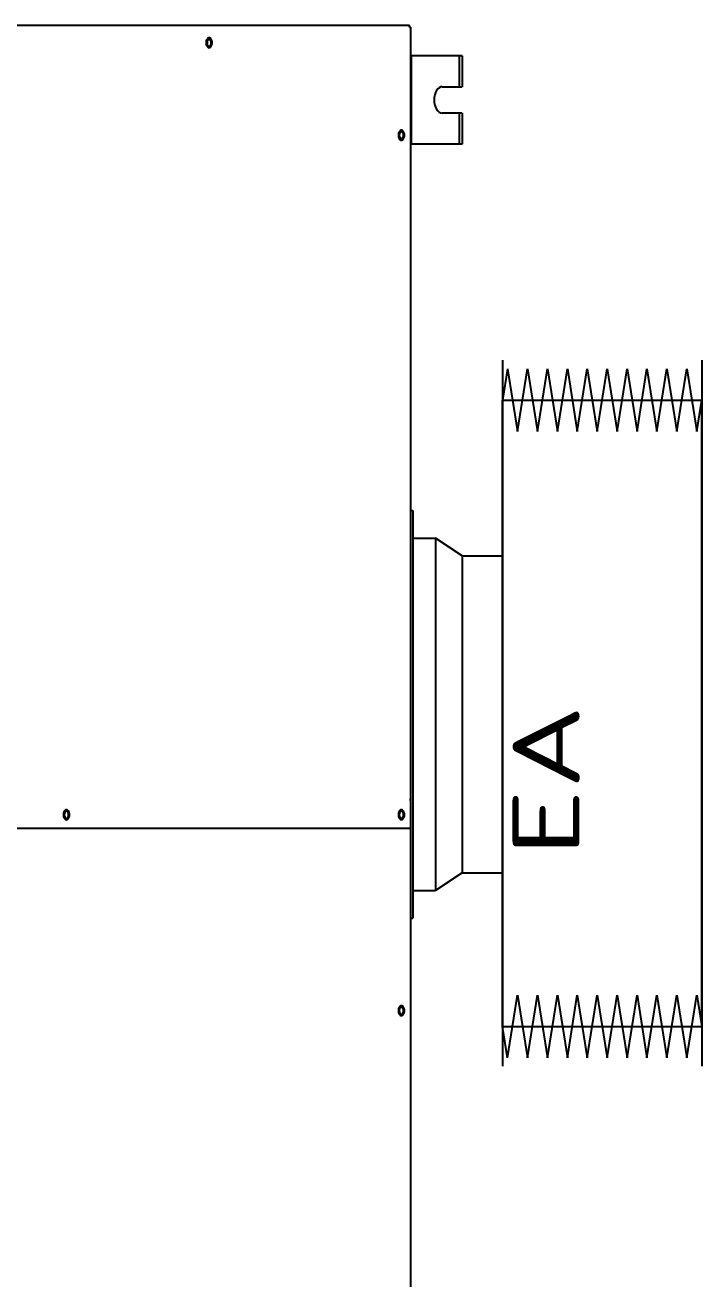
# Model space of a CAD drawing. Extents: x 815029915 to 815825525, y 579155098 to 579748855.
# Drawn here: x 815188780 to 815189460, y 579477911 to 579479172 of the extents above; entities that cross this region are included whole.
import ezdxf

# ---------------------------------------------------------------- set-up
doc = ezdxf.new("R2010")
doc.units = 0
doc.header["$LTSCALE"] = 100
doc.header["$MEASUREMENT"] = 0
for name, color, linetype in [('H-全热回收除霾新风机-设备', 7, 'Continuous'), ('H-通风-送风-法兰', 2, 'Continuous'), ('H-通风-送风-端线', 2, 'Continuous'), ('H-通风-送风-阀门', 7, 'Continuous')]:
    doc.layers.add(name, color=color, linetype=linetype)
doc.styles.get("Standard").update_dxf_attribs({"font": 'gbenor.shx', "bigfont": 'gbcbig.shx'})

# ---------------------------------------------------------------- blocks, each defined once
blk = doc.blocks.new('00000031Body')
for p, q in [((-237.5, 550), (-250, 500)), ((-237.5, 550), (-212.5, 450)), ((-212.5, 450), (-187.5, 550)), ((-187.5, 550), (-162.5, 450)), ((-162.5, 450), (-137.5, 550)), ((-137.5, 550), (-112.5, 450)), ((-112.5, 450), (-87.5, 550)), ((-87.5, 550), (-62.5, 450)), ((-62.5, 450), (-37.5, 550)), ((-37.5, 550), (-12.5, 450)), ((-12.5, 450), (12.5, 550)), ((12.5, 550), (37.5, 450)), ((37.5, 450), (62.5, 550)), ((62.5, 550), (87.5, 450)), ((87.5, 450), (112.5, 550)), ((112.5, 550), (137.5, 450)), ((137.5, 450), (162.5, 550)), ((162.5, 550), (187.5, 450)), ((187.5, 450), (212.5, 550)), ((212.5, 550), (237.5, 450)), ((-250, 500), (250, 500)), ((237.5, 450), (250, 500)), ((250, -500), (250, 500)), ((-237.5, -550), (-212.5, -450)), ((-212.5, -450), (-187.5, -550)), ((-187.5, -550), (-162.5, -450)), ((-162.5, -450), (-137.5, -550)), ((-137.5, -550), (-112.5, -450)), ((-112.5, -450), (-87.5, -550)), ((-87.5, -550), (-62.5, -450)), ((-62.5, -450), (-37.5, -550)), ((-37.5, -550), (-12.5, -450)), ((-12.5, -450), (12.5, -550)), ((12.5, -550), (37.5, -450)), ((37.5, -450), (62.5, -550)), ((62.5, -550), (87.5, -450)), ((87.5, -450), (112.5, -550)), ((112.5, -550), (137.5, -450)), ((137.5, -450), (162.5, -550)), ((162.5, -550), (187.5, -450)), ((187.5, -450), (212.5, -550)), ((212.5, -550), (237.5, -450)), ((237.5, -450), (250, -500)), ((-237.5, -550), (-250, -500))]:
    blk.add_line(p, q)
at = {"color": 0, "linetype": 'ByBlock', "lineweight": -2}
for p, q in [((-250, -500), (-250, 500)), ((250, -500), (250, 500)), ((-250, -500), (250, -500))]:
    blk.add_line(p, q, dxfattribs=at)

msp = doc.modelspace()

# ---------------------------------------------------------------- linework, layer by layer
at = {"layer": 'H-全热回收除霾新风机-设备'}
for p, q in [((815188112.3, 579479172.4), (815189166.4, 579479172.4)), ((815188112.3, 579479172.4), (815189166.4, 579479172.4)), ((815189166.4, 579479170.2), (815189166.4, 579479172.4)), ((815189166.4, 579479170.2), (815189166.4, 579479172.4)), ((815189166.4, 579479170.2), (815189167.7, 579479170.2)), ((815189166.4, 579479170.2), (815189167.7, 579479170.2)), ((815189167.7, 579477173.5), (815189167.7, 579479170.2)), ((815189167.7, 579477173.5), (815189167.7, 579479170.2)), ((815188962.3, 579479156.6), (815188962.1, 579479155.7)), ((815188962.3, 579479156.6), (815188962.1, 579479155.7)), ((815188962.1, 579479155.7), (815188962.1, 579479154.7)), ((815188962.1, 579479155.7), (815188962.1, 579479154.7)), ((815188962.1, 579479154.7), (815188962.1, 579479153.7)), ((815188962.1, 579479154.7), (815188962.1, 579479153.7)), ((815188962.1, 579479153.7), (815188962.3, 579479152.8)), ((815188962.1, 579479153.7), (815188962.3, 579479152.8)), ((815188962.6, 579479157.5), (815188962.3, 579479156.6)), ((815188962.6, 579479157.5), (815188962.3, 579479156.6)), ((815188962.3, 579479152.8), (815188962.6, 579479151.9)), ((815188962.3, 579479152.8), (815188962.6, 579479151.9)), ((815188963, 579479158.2), (815188962.6, 579479157.5)), ((815188963, 579479158.2), (815188962.6, 579479157.5)), ((815188962.6, 579479151.9), (815188963, 579479151.2)), ((815188962.6, 579479151.9), (815188963, 579479151.2)), ((815188963.4, 579479158.8), (815188963, 579479158.2)), ((815188963.4, 579479158.8), (815188963, 579479158.2)), ((815188963.1, 579479156.1), (815188963, 579479155.4)), ((815188963.1, 579479156.1), (815188963, 579479155.4)), ((815188963, 579479155.4), (815188963, 579479154.7)), ((815188963, 579479155.4), (815188963, 579479154.7)), ((815188963, 579479154.7), (815188963, 579479154)), ((815188963, 579479154.7), (815188963, 579479154)), ((815188963, 579479154), (815188963.1, 579479153.3)), ((815188963, 579479154), (815188963.1, 579479153.3)), ((815188963, 579479151.2), (815188963.4, 579479150.6)), ((815188963, 579479151.2), (815188963.4, 579479150.6)), ((815188963.3, 579479156.7), (815188963.1, 579479156.1)), ((815188963.3, 579479156.7), (815188963.1, 579479156.1)), ((815188963.1, 579479153.3), (815188963.3, 579479152.7)), ((815188963.1, 579479153.3), (815188963.3, 579479152.7)), ((815188963.6, 579479157.2), (815188963.3, 579479156.7)), ((815188963.6, 579479157.2), (815188963.3, 579479156.7)), ((815188963.3, 579479152.7), (815188963.6, 579479152.2)), ((815188963.3, 579479152.7), (815188963.6, 579479152.2)), ((815188964, 579479159.3), (815188963.4, 579479158.8)), ((815188964, 579479159.3), (815188963.4, 579479158.8)), ((815188963.4, 579479150.6), (815188964, 579479150.1)), ((815188963.4, 579479150.6), (815188964, 579479150.1)), ((815188963.9, 579479157.7), (815188963.6, 579479157.2)), ((815188963.9, 579479157.7), (815188963.6, 579479157.2)), ((815188963.6, 579479152.2), (815188963.9, 579479151.8)), ((815188963.6, 579479152.2), (815188963.9, 579479151.8)), ((815188964.3, 579479158), (815188963.9, 579479157.7)), ((815188964.3, 579479158), (815188963.9, 579479157.7)), ((815188963.9, 579479151.8), (815188964.3, 579479151.4)), ((815188963.9, 579479151.8), (815188964.3, 579479151.4)), ((815188964.5, 579479159.6), (815188964, 579479159.3)), ((815188964.5, 579479159.6), (815188964, 579479159.3)), ((815188964, 579479150.1), (815188964.5, 579479149.8)), ((815188964, 579479150.1), (815188964.5, 579479149.8)), ((815188964.7, 579479158.2), (815188964.3, 579479158)), ((815188964.7, 579479158.2), (815188964.3, 579479158)), ((815188964.3, 579479151.4), (815188964.7, 579479151.2)), ((815188964.3, 579479151.4), (815188964.7, 579479151.2)), ((815188965.1, 579479159.7), (815188964.5, 579479159.6)), ((815188965.1, 579479159.7), (815188964.5, 579479159.6)), ((815188964.5, 579479149.8), (815188965.1, 579479149.7)), ((815188964.5, 579479149.8), (815188965.1, 579479149.7)), ((815188964.6, 579479158), (815188965.6, 579479158)), ((815188964.6, 579479158), (815188965.6, 579479158)), ((815188965.1, 579479158.2), (815188964.7, 579479158.2)), ((815188965.1, 579479158.2), (815188964.7, 579479158.2)), ((815188964.7, 579479151.2), (815188965.1, 579479151.2)), ((815188964.7, 579479151.2), (815188965.1, 579479151.2)), ((815188965.7, 579479159.6), (815188965.1, 579479159.7)), ((815188965.7, 579479159.6), (815188965.1, 579479159.7)), ((815188965.5, 579479158.2), (815188965.1, 579479158.2)), ((815188965.5, 579479158.2), (815188965.1, 579479158.2)), ((815188965.1, 579479151.2), (815188965.5, 579479151.2)), ((815188965.1, 579479151.2), (815188965.5, 579479151.2)), ((815188965.1, 579479149.7), (815188965.7, 579479149.8)), ((815188965.1, 579479149.7), (815188965.7, 579479149.8)), ((815188965.9, 579479158), (815188965.5, 579479158.2)), ((815188965.9, 579479158), (815188965.5, 579479158.2)), ((815188965.5, 579479151.2), (815188965.9, 579479151.4)), ((815188965.5, 579479151.2), (815188965.9, 579479151.4)), ((815188966.3, 579479159.3), (815188965.7, 579479159.6)), ((815188966.3, 579479159.3), (815188965.7, 579479159.6)), ((815188965.7, 579479149.8), (815188966.3, 579479150.1)), ((815188965.7, 579479149.8), (815188966.3, 579479150.1)), ((815188966.3, 579479157.7), (815188965.9, 579479158)), ((815188966.3, 579479157.7), (815188965.9, 579479158)), ((815188965.9, 579479151.4), (815188966.3, 579479151.8)), ((815188965.9, 579479151.4), (815188966.3, 579479151.8)), ((815188966.8, 579479158.8), (815188966.3, 579479159.3)), ((815188966.8, 579479158.8), (815188966.3, 579479159.3)), ((815188966.6, 579479157.2), (815188966.3, 579479157.7)), ((815188966.6, 579479157.2), (815188966.3, 579479157.7)), ((815188966.3, 579479151.8), (815188966.6, 579479152.2)), ((815188966.3, 579479151.8), (815188966.6, 579479152.2)), ((815188966.3, 579479150.1), (815188966.8, 579479150.6)), ((815188966.3, 579479150.1), (815188966.8, 579479150.6)), ((815188966.9, 579479156.7), (815188966.6, 579479157.2)), ((815188966.9, 579479156.7), (815188966.6, 579479157.2)), ((815188966.6, 579479152.2), (815188966.9, 579479152.7)), ((815188966.6, 579479152.2), (815188966.9, 579479152.7)), ((815188967.3, 579479158.2), (815188966.8, 579479158.8)), ((815188967.3, 579479158.2), (815188966.8, 579479158.8)), ((815188966.8, 579479150.6), (815188967.3, 579479151.2)), ((815188966.8, 579479150.6), (815188967.3, 579479151.2)), ((815188967.1, 579479156.1), (815188966.9, 579479156.7)), ((815188967.1, 579479156.1), (815188966.9, 579479156.7)), ((815188966.9, 579479152.7), (815188967.1, 579479153.3)), ((815188966.9, 579479152.7), (815188967.1, 579479153.3)), ((815188967.2, 579479155.4), (815188967.1, 579479156.1)), ((815188967.2, 579479155.4), (815188967.1, 579479156.1)), ((815188967.1, 579479153.3), (815188967.2, 579479154)), ((815188967.1, 579479153.3), (815188967.2, 579479154)), ((815188967.3, 579479154.7), (815188967.2, 579479155.4)), ((815188967.3, 579479154.7), (815188967.2, 579479155.4)), ((815188967.2, 579479154), (815188967.3, 579479154.7)), ((815188967.2, 579479154), (815188967.3, 579479154.7)), ((815188967.6, 579479157.5), (815188967.3, 579479158.2)), ((815188967.6, 579479157.5), (815188967.3, 579479158.2)), ((815188967.3, 579479151.2), (815188967.6, 579479151.9)), ((815188967.3, 579479151.2), (815188967.6, 579479151.9)), ((815188967.9, 579479156.6), (815188967.6, 579479157.5)), ((815188967.9, 579479156.6), (815188967.6, 579479157.5)), ((815188967.6, 579479151.9), (815188967.9, 579479152.8)), ((815188967.6, 579479151.9), (815188967.9, 579479152.8)), ((815188968.1, 579479155.7), (815188967.9, 579479156.6)), ((815188968.1, 579479155.7), (815188967.9, 579479156.6)), ((815188967.9, 579479152.8), (815188968.1, 579479153.7)), ((815188967.9, 579479152.8), (815188968.1, 579479153.7)), ((815188968.1, 579479154.7), (815188968.1, 579479155.7)), ((815188968.1, 579479154.7), (815188968.1, 579479155.7)), ((815188968.1, 579479153.7), (815188968.1, 579479154.7)), ((815188968.1, 579479153.7), (815188968.1, 579479154.7)), ((815189219.5, 579479141.4), (815189167.7, 579479141.4)), ((815189219.5, 579479141.4), (815189167.7, 579479141.4)), ((815189168.4, 579479052.8), (815189168.4, 579479141.4)), ((815189168.4, 579479052.8), (815189168.4, 579479141.4)), ((815189216.8, 579479110.4), (815189216.8, 579479141.4)), ((815189216.8, 579479110.4), (815189216.8, 579479141.4)), ((815189219.5, 579479141.4), (815189219.5, 579479110.4)), ((815189219.5, 579479141.4), (815189219.5, 579479110.4)), ((815189197.8, 579479110.2), (815189196.3, 579479109.4)), ((815189197.8, 579479110.2), (815189196.3, 579479109.4)), ((815189199.3, 579479110.4), (815189197.8, 579479110.2)), ((815189199.3, 579479110.4), (815189197.8, 579479110.2)), ((815189199.3, 579479110.4), (815189219.5, 579479110.4)), ((815189199.3, 579479110.4), (815189219.5, 579479110.4)), ((815189191.4, 579479099.7), (815189191.3, 579479097.1)), ((815189191.4, 579479099.7), (815189191.3, 579479097.1)), ((815189191.9, 579479102.2), (815189191.4, 579479099.7)), ((815189191.9, 579479102.2), (815189191.4, 579479099.7)), ((815189192.6, 579479104.5), (815189191.9, 579479102.2)), ((815189192.6, 579479104.5), (815189191.9, 579479102.2)), ((815189193.6, 579479106.5), (815189192.6, 579479104.5)), ((815189193.6, 579479106.5), (815189192.6, 579479104.5)), ((815189194.9, 579479108.2), (815189193.6, 579479106.5)), ((815189194.9, 579479108.2), (815189193.6, 579479106.5)), ((815189196.3, 579479109.4), (815189194.9, 579479108.2)), ((815189196.3, 579479109.4), (815189194.9, 579479108.2)), ((815189191.3, 579479097.1), (815189191.4, 579479094.5)), ((815189191.3, 579479097.1), (815189191.4, 579479094.5)), ((815189191.4, 579479094.5), (815189191.9, 579479092)), ((815189191.4, 579479094.5), (815189191.9, 579479092)), ((815189191.9, 579479092), (815189192.6, 579479089.7)), ((815189191.9, 579479092), (815189192.6, 579479089.7)), ((815189192.6, 579479089.7), (815189193.6, 579479087.7)), ((815189192.6, 579479089.7), (815189193.6, 579479087.7)), ((815189193.6, 579479087.7), (815189194.9, 579479086.1)), ((815189193.6, 579479087.7), (815189194.9, 579479086.1)), ((815189194.9, 579479086.1), (815189196.3, 579479084.8)), ((815189194.9, 579479086.1), (815189196.3, 579479084.8)), ((815189196.3, 579479084.8), (815189197.8, 579479084.1)), ((815189196.3, 579479084.8), (815189197.8, 579479084.1)), ((815189197.8, 579479084.1), (815189199.3, 579479083.8)), ((815189197.8, 579479084.1), (815189199.3, 579479083.8)), ((815189219.5, 579479083.8), (815189199.3, 579479083.8)), ((815189219.5, 579479083.8), (815189199.3, 579479083.8)), ((815189216.8, 579479052.8), (815189216.8, 579479083.8)), ((815189216.8, 579479052.8), (815189216.8, 579479083.8)), ((815189219.5, 579479083.8), (815189219.5, 579479052.8)), ((815189219.5, 579479083.8), (815189219.5, 579479052.8)), ((815189155.5, 579479063.6), (815189155.3, 579479062.7)), ((815189155.5, 579479063.6), (815189155.3, 579479062.7)), ((815189155.3, 579479062.7), (815189155.3, 579479061.7)), ((815189155.3, 579479062.7), (815189155.3, 579479061.7)), ((815189155.3, 579479061.7), (815189155.3, 579479060.7)), ((815189155.3, 579479061.7), (815189155.3, 579479060.7)), ((815189155.3, 579479060.7), (815189155.5, 579479059.8)), ((815189155.3, 579479060.7), (815189155.5, 579479059.8)), ((815189155.8, 579479064.5), (815189155.5, 579479063.6)), ((815189155.8, 579479064.5), (815189155.5, 579479063.6)), ((815189155.5, 579479059.8), (815189155.8, 579479058.9)), ((815189155.5, 579479059.8), (815189155.8, 579479058.9)), ((815189156.1, 579479065.2), (815189155.8, 579479064.5)), ((815189156.1, 579479065.2), (815189155.8, 579479064.5)), ((815189156.6, 579479065.8), (815189156.1, 579479065.2)), ((815189156.6, 579479065.8), (815189156.1, 579479065.2)), ((815189156.2, 579479062.4), (815189156.1, 579479061.7)), ((815189156.2, 579479062.4), (815189156.1, 579479061.7)), ((815189156.1, 579479061.7), (815189156.2, 579479061)), ((815189156.1, 579479061.7), (815189156.2, 579479061)), ((815189156.3, 579479063), (815189156.2, 579479062.4)), ((815189156.3, 579479063), (815189156.2, 579479062.4)), ((815189156.2, 579479061), (815189156.3, 579479060.3)), ((815189156.2, 579479061), (815189156.3, 579479060.3)), ((815189156.5, 579479063.7), (815189156.3, 579479063)), ((815189156.5, 579479063.7), (815189156.3, 579479063)), ((815189156.3, 579479060.3), (815189156.5, 579479059.7)), ((815189156.3, 579479060.3), (815189156.5, 579479059.7)), ((815189156.8, 579479064.2), (815189156.5, 579479063.7)), ((815189156.8, 579479064.2), (815189156.5, 579479063.7)), ((815189156.5, 579479059.7), (815189156.8, 579479059.2)), ((815189156.5, 579479059.7), (815189156.8, 579479059.2)), ((815189157.1, 579479066.3), (815189156.6, 579479065.8)), ((815189157.1, 579479066.3), (815189156.6, 579479065.8)), ((815189157.1, 579479064.6), (815189156.8, 579479064.2)), ((815189157.1, 579479064.6), (815189156.8, 579479064.2)), ((815189157.7, 579479066.6), (815189157.1, 579479066.3)), ((815189157.7, 579479066.6), (815189157.1, 579479066.3)), ((815189157.5, 579479065), (815189157.1, 579479064.6)), ((815189157.5, 579479065), (815189157.1, 579479064.6)), ((815189157.9, 579479065.2), (815189157.5, 579479065)), ((815189157.9, 579479065.2), (815189157.5, 579479065)), ((815189158.3, 579479066.7), (815189157.7, 579479066.6)), ((815189158.3, 579479066.7), (815189157.7, 579479066.6)), ((815189158.3, 579479065.2), (815189157.9, 579479065.2)), ((815189158.3, 579479065.2), (815189157.9, 579479065.2)), ((815189158.9, 579479066.6), (815189158.3, 579479066.7)), ((815189158.9, 579479066.6), (815189158.3, 579479066.7)), ((815189158.7, 579479065.2), (815189158.3, 579479065.2)), ((815189158.7, 579479065.2), (815189158.3, 579479065.2)), ((815189159.1, 579479065), (815189158.7, 579479065.2)), ((815189159.1, 579479065), (815189158.7, 579479065.2)), ((815189159.4, 579479066.3), (815189158.9, 579479066.6)), ((815189159.4, 579479066.3), (815189158.9, 579479066.6)), ((815189159.5, 579479064.6), (815189159.1, 579479065)), ((815189159.5, 579479064.6), (815189159.1, 579479065)), ((815189160, 579479065.8), (815189159.4, 579479066.3)), ((815189160, 579479065.8), (815189159.4, 579479066.3)), ((815189159.8, 579479064.2), (815189159.5, 579479064.6)), ((815189159.8, 579479064.2), (815189159.5, 579479064.6)), ((815189160.1, 579479063.7), (815189159.8, 579479064.2)), ((815189160.1, 579479063.7), (815189159.8, 579479064.2)), ((815189159.8, 579479059.2), (815189160.1, 579479059.7)), ((815189159.8, 579479059.2), (815189160.1, 579479059.7)), ((815189160.4, 579479065.2), (815189160, 579479065.8)), ((815189160.4, 579479065.2), (815189160, 579479065.8)), ((815189160.3, 579479063), (815189160.1, 579479063.7)), ((815189160.3, 579479063), (815189160.1, 579479063.7)), ((815189160.1, 579479059.7), (815189160.3, 579479060.3)), ((815189160.1, 579479059.7), (815189160.3, 579479060.3)), ((815189160.4, 579479062.4), (815189160.3, 579479063)), ((815189160.4, 579479062.4), (815189160.3, 579479063)), ((815189160.3, 579479060.3), (815189160.4, 579479061)), ((815189160.3, 579479060.3), (815189160.4, 579479061)), ((815189160.8, 579479064.5), (815189160.4, 579479065.2)), ((815189160.8, 579479064.5), (815189160.4, 579479065.2)), ((815189160.4, 579479061.7), (815189160.4, 579479062.4)), ((815189160.4, 579479061.7), (815189160.4, 579479062.4)), ((815189160.4, 579479061), (815189160.4, 579479061.7)), ((815189160.4, 579479061), (815189160.4, 579479061.7)), ((815189161.1, 579479063.6), (815189160.8, 579479064.5)), ((815189161.1, 579479063.6), (815189160.8, 579479064.5)), ((815189160.8, 579479058.9), (815189161.1, 579479059.8)), ((815189160.8, 579479058.9), (815189161.1, 579479059.8)), ((815189161.3, 579479062.7), (815189161.1, 579479063.6)), ((815189161.3, 579479062.7), (815189161.1, 579479063.6)), ((815189161.1, 579479059.8), (815189161.3, 579479060.7)), ((815189161.1, 579479059.8), (815189161.3, 579479060.7)), ((815189161.3, 579479061.7), (815189161.3, 579479062.7)), ((815189161.3, 579479061.7), (815189161.3, 579479062.7)), ((815189161.3, 579479060.7), (815189161.3, 579479061.7)), ((815189161.3, 579479060.7), (815189161.3, 579479061.7)), ((815189155.8, 579479058.9), (815189156.1, 579479058.2)), ((815189155.8, 579479058.9), (815189156.1, 579479058.2)), ((815189156.1, 579479058.2), (815189156.6, 579479057.5)), ((815189156.1, 579479058.2), (815189156.6, 579479057.5)), ((815189156.6, 579479057.5), (815189157.1, 579479057.1)), ((815189156.6, 579479057.5), (815189157.1, 579479057.1)), ((815189156.8, 579479059.2), (815189157.1, 579479058.7)), ((815189156.8, 579479059.2), (815189157.1, 579479058.7)), ((815189157.1, 579479058.7), (815189157.5, 579479058.4)), ((815189157.1, 579479058.7), (815189157.5, 579479058.4)), ((815189157.1, 579479057.1), (815189157.7, 579479056.8)), ((815189157.1, 579479057.1), (815189157.7, 579479056.8)), ((815189157.5, 579479058.4), (815189157.9, 579479058.2)), ((815189157.5, 579479058.4), (815189157.9, 579479058.2)), ((815189157.7, 579479056.8), (815189158.3, 579479056.7)), ((815189157.7, 579479056.8), (815189158.3, 579479056.7)), ((815189157.9, 579479058.2), (815189158.3, 579479058.1)), ((815189157.9, 579479058.2), (815189158.3, 579479058.1)), ((815189158.3, 579479058.1), (815189158.7, 579479058.2)), ((815189158.3, 579479058.1), (815189158.7, 579479058.2)), ((815189158.3, 579479056.7), (815189158.9, 579479056.8)), ((815189158.3, 579479056.7), (815189158.9, 579479056.8)), ((815189158.7, 579479058.2), (815189159.1, 579479058.4)), ((815189158.7, 579479058.2), (815189159.1, 579479058.4)), ((815189158.9, 579479056.8), (815189159.4, 579479057.1)), ((815189158.9, 579479056.8), (815189159.4, 579479057.1)), ((815189159.1, 579479058.4), (815189159.5, 579479058.7)), ((815189159.1, 579479058.4), (815189159.5, 579479058.7)), ((815189159.4, 579479057.1), (815189160, 579479057.5)), ((815189159.4, 579479057.1), (815189160, 579479057.5)), ((815189159.5, 579479058.7), (815189159.8, 579479059.2)), ((815189159.5, 579479058.7), (815189159.8, 579479059.2)), ((815189160, 579479057.5), (815189160.4, 579479058.2)), ((815189160, 579479057.5), (815189160.4, 579479058.2)), ((815189160.4, 579479058.2), (815189160.8, 579479058.9)), ((815189160.4, 579479058.2), (815189160.8, 579479058.9)), ((815189219.5, 579479052.8), (815189167.7, 579479052.8)), ((815189219.5, 579479052.8), (815189167.7, 579479052.8)), ((815189167.7, 579478684.1), (815189169.7, 579478684.1)), ((815189167.7, 579478684.1), (815189169.7, 579478684.1)), ((815189169.7, 579478684.1), (815189169.7, 579478274.3)), ((815189169.7, 579478684.1), (815189169.7, 579478274.3)), ((815189169.7, 579478656.4), (815189192.6, 579478656.4)), ((815189169.7, 579478656.4), (815189192.6, 579478656.4)), ((815189219.5, 579478638.6), (815189192.6, 579478656.4)), ((815189192.6, 579478656.4), (815189192.6, 579478302)), ((815189219.5, 579478638.6), (815189192.6, 579478656.4)), ((815189192.6, 579478656.4), (815189192.6, 579478302)), ((815189219.5, 579478638.6), (815189259.9, 579478638.6)), ((815189219.5, 579478638.6), (815189219.5, 579478319.7)), ((815189219.5, 579478638.6), (815189259.9, 579478638.6)), ((815189219.5, 579478638.6), (815189219.5, 579478319.7)), ((815189259.9, 579478638.6), (815189259.9, 579478319.7)), ((815189259.9, 579478638.6), (815189259.9, 579478319.7)), ((815189166.4, 579478393.7), (815189167.7, 579478393.7)), ((815189166.4, 579478393.7), (815189167.7, 579478393.7)), ((815188818.8, 579478379.2), (815188818.7, 579478378.2)), ((815188818.8, 579478379.2), (815188818.7, 579478378.2)), ((815188818.9, 579478380.1), (815188818.8, 579478379.2)), ((815188818.9, 579478380.1), (815188818.8, 579478379.2)), ((815188819.2, 579478381), (815188818.9, 579478380.1)), ((815188819.2, 579478381), (815188818.9, 579478380.1)), ((815188819.6, 579478381.7), (815188819.2, 579478381)), ((815188819.6, 579478381.7), (815188819.2, 579478381)), ((815188820.1, 579478382.3), (815188819.6, 579478381.7)), ((815188820.1, 579478382.3), (815188819.6, 579478381.7)), ((815188819.8, 579478379.6), (815188819.6, 579478378.9)), ((815188819.8, 579478379.6), (815188819.6, 579478378.9)), ((815188819.6, 579478378.9), (815188819.6, 579478378.2)), ((815188819.6, 579478378.9), (815188819.6, 579478378.2)), ((815188820, 579478380.2), (815188819.8, 579478379.6)), ((815188820, 579478380.2), (815188819.8, 579478379.6)), ((815188820.2, 579478380.7), (815188820, 579478380.2)), ((815188820.2, 579478380.7), (815188820, 579478380.2)), ((815188820.6, 579478382.8), (815188820.1, 579478382.3)), ((815188820.6, 579478382.8), (815188820.1, 579478382.3)), ((815188820.6, 579478381.1), (815188820.2, 579478380.7)), ((815188820.6, 579478381.1), (815188820.2, 579478380.7)), ((815188821.2, 579478383.1), (815188820.6, 579478382.8)), ((815188821.2, 579478383.1), (815188820.6, 579478382.8)), ((815188820.9, 579478381.5), (815188820.6, 579478381.1)), ((815188820.9, 579478381.5), (815188820.6, 579478381.1)), ((815188821.3, 579478381.7), (815188820.9, 579478381.5)), ((815188821.3, 579478381.7), (815188820.9, 579478381.5)), ((815188821.7, 579478383.2), (815188821.2, 579478383.1)), ((815188821.7, 579478383.2), (815188821.2, 579478383.1)), ((815188821.7, 579478381.7), (815188821.3, 579478381.7)), ((815188821.7, 579478381.7), (815188821.3, 579478381.7)), ((815188822.3, 579478383.1), (815188821.7, 579478383.2)), ((815188822.3, 579478383.1), (815188821.7, 579478383.2)), ((815188822.2, 579478381.7), (815188821.7, 579478381.7)), ((815188822.2, 579478381.7), (815188821.7, 579478381.7)), ((815188822.6, 579478381.5), (815188822.2, 579478381.7)), ((815188822.6, 579478381.5), (815188822.2, 579478381.7)), ((815188822.9, 579478382.8), (815188822.3, 579478383.1)), ((815188822.9, 579478382.8), (815188822.3, 579478383.1)), ((815188822.9, 579478381.1), (815188822.6, 579478381.5)), ((815188822.9, 579478381.1), (815188822.6, 579478381.5)), ((815188823.4, 579478382.3), (815188822.9, 579478382.8)), ((815188823.4, 579478382.3), (815188822.9, 579478382.8)), ((815188823.3, 579478380.7), (815188822.9, 579478381.1)), ((815188823.3, 579478380.7), (815188822.9, 579478381.1)), ((815188823.5, 579478380.2), (815188823.3, 579478380.7)), ((815188823.5, 579478380.2), (815188823.3, 579478380.7)), ((815188823.9, 579478381.7), (815188823.4, 579478382.3)), ((815188823.9, 579478381.7), (815188823.4, 579478382.3)), ((815188823.7, 579478379.6), (815188823.5, 579478380.2)), ((815188823.7, 579478379.6), (815188823.5, 579478380.2)), ((815188823.9, 579478378.9), (815188823.7, 579478379.6)), ((815188823.9, 579478378.9), (815188823.7, 579478379.6)), ((815188824.3, 579478381), (815188823.9, 579478381.7)), ((815188824.3, 579478381), (815188823.9, 579478381.7)), ((815188823.9, 579478378.2), (815188823.9, 579478378.9)), ((815188823.9, 579478378.2), (815188823.9, 579478378.9)), ((815188824.5, 579478380.1), (815188824.3, 579478381)), ((815188824.5, 579478380.1), (815188824.3, 579478381)), ((815188824.7, 579478379.2), (815188824.5, 579478380.1)), ((815188824.7, 579478379.2), (815188824.5, 579478380.1)), ((815188824.8, 579478378.2), (815188824.7, 579478379.2)), ((815188824.8, 579478378.2), (815188824.7, 579478379.2)), ((815189155.5, 579478380.1), (815189155.3, 579478379.2)), ((815189155.5, 579478380.1), (815189155.3, 579478379.2)), ((815189155.3, 579478379.2), (815189155.3, 579478378.2)), ((815189155.3, 579478379.2), (815189155.3, 579478378.2)), ((815189155.8, 579478381), (815189155.5, 579478380.1)), ((815189155.8, 579478381), (815189155.5, 579478380.1)), ((815189156.1, 579478381.7), (815189155.8, 579478381)), ((815189156.1, 579478381.7), (815189155.8, 579478381)), ((815189156.6, 579478382.3), (815189156.1, 579478381.7)), ((815189156.6, 579478382.3), (815189156.1, 579478381.7)), ((815189156.2, 579478378.9), (815189156.1, 579478378.2)), ((815189156.2, 579478378.9), (815189156.1, 579478378.2)), ((815189156.3, 579478379.6), (815189156.2, 579478378.9)), ((815189156.3, 579478379.6), (815189156.2, 579478378.9)), ((815189156.5, 579478380.2), (815189156.3, 579478379.6)), ((815189156.5, 579478380.2), (815189156.3, 579478379.6)), ((815189156.8, 579478380.7), (815189156.5, 579478380.2)), ((815189156.8, 579478380.7), (815189156.5, 579478380.2)), ((815189157.1, 579478382.8), (815189156.6, 579478382.3)), ((815189157.1, 579478382.8), (815189156.6, 579478382.3)), ((815189157.1, 579478381.1), (815189156.8, 579478380.7)), ((815189157.1, 579478381.1), (815189156.8, 579478380.7)), ((815189157.7, 579478383.1), (815189157.1, 579478382.8)), ((815189157.7, 579478383.1), (815189157.1, 579478382.8)), ((815189157.5, 579478381.5), (815189157.1, 579478381.1)), ((815189157.5, 579478381.5), (815189157.1, 579478381.1)), ((815189157.9, 579478381.7), (815189157.5, 579478381.5)), ((815189157.9, 579478381.7), (815189157.5, 579478381.5)), ((815189158.3, 579478383.2), (815189157.7, 579478383.1)), ((815189158.3, 579478383.2), (815189157.7, 579478383.1)), ((815189158.3, 579478381.7), (815189157.9, 579478381.7)), ((815189158.3, 579478381.7), (815189157.9, 579478381.7)), ((815189158.9, 579478383.1), (815189158.3, 579478383.2)), ((815189158.9, 579478383.1), (815189158.3, 579478383.2)), ((815189158.7, 579478381.7), (815189158.3, 579478381.7)), ((815189158.7, 579478381.7), (815189158.3, 579478381.7)), ((815189159.1, 579478381.5), (815189158.7, 579478381.7)), ((815189159.1, 579478381.5), (815189158.7, 579478381.7)), ((815189159.4, 579478382.8), (815189158.9, 579478383.1)), ((815189159.4, 579478382.8), (815189158.9, 579478383.1)), ((815189159.5, 579478381.1), (815189159.1, 579478381.5)), ((815189159.5, 579478381.1), (815189159.1, 579478381.5)), ((815189160, 579478382.3), (815189159.4, 579478382.8)), ((815189160, 579478382.3), (815189159.4, 579478382.8)), ((815189159.8, 579478380.7), (815189159.5, 579478381.1)), ((815189159.8, 579478380.7), (815189159.5, 579478381.1)), ((815189160.1, 579478380.2), (815189159.8, 579478380.7)), ((815189160.1, 579478380.2), (815189159.8, 579478380.7)), ((815189160.4, 579478381.7), (815189160, 579478382.3)), ((815189160.4, 579478381.7), (815189160, 579478382.3)), ((815189160.3, 579478379.6), (815189160.1, 579478380.2)), ((815189160.3, 579478379.6), (815189160.1, 579478380.2)), ((815189160.4, 579478378.9), (815189160.3, 579478379.6)), ((815189160.4, 579478378.9), (815189160.3, 579478379.6)), ((815189160.8, 579478381), (815189160.4, 579478381.7)), ((815189160.8, 579478381), (815189160.4, 579478381.7)), ((815189160.4, 579478378.2), (815189160.4, 579478378.9)), ((815189160.4, 579478378.2), (815189160.4, 579478378.9)), ((815189161.1, 579478380.1), (815189160.8, 579478381)), ((815189161.1, 579478380.1), (815189160.8, 579478381)), ((815189161.3, 579478379.2), (815189161.1, 579478380.1)), ((815189161.3, 579478379.2), (815189161.1, 579478380.1)), ((815189161.3, 579478378.2), (815189161.3, 579478379.2)), ((815189161.3, 579478378.2), (815189161.3, 579478379.2)), ((815188818.7, 579478378.2), (815188818.8, 579478377.2)), ((815188818.7, 579478378.2), (815188818.8, 579478377.2)), ((815188818.8, 579478377.2), (815188818.9, 579478376.3)), ((815188818.8, 579478377.2), (815188818.9, 579478376.3)), ((815188818.9, 579478376.3), (815188819.2, 579478375.4)), ((815188818.9, 579478376.3), (815188819.2, 579478375.4)), ((815188819.2, 579478375.4), (815188819.6, 579478374.7)), ((815188819.2, 579478375.4), (815188819.6, 579478374.7)), ((815188819.6, 579478378.2), (815188819.6, 579478377.5)), ((815188819.6, 579478378.2), (815188819.6, 579478377.5)), ((815188819.6, 579478377.5), (815188819.8, 579478376.8)), ((815188819.6, 579478377.5), (815188819.8, 579478376.8)), ((815188819.6, 579478374.7), (815188820.1, 579478374.1)), ((815188819.6, 579478374.7), (815188820.1, 579478374.1)), ((815188819.8, 579478376.8), (815188820, 579478376.2)), ((815188819.8, 579478376.8), (815188820, 579478376.2)), ((815188820, 579478376.2), (815188820.2, 579478375.7)), ((815188820, 579478376.2), (815188820.2, 579478375.7)), ((815188820.1, 579478374.1), (815188820.6, 579478373.6)), ((815188820.1, 579478374.1), (815188820.6, 579478373.6)), ((815188820.2, 579478375.7), (815188820.6, 579478375.3)), ((815188820.2, 579478375.7), (815188820.6, 579478375.3)), ((815188820.6, 579478375.3), (815188820.9, 579478374.9)), ((815188820.6, 579478375.3), (815188820.9, 579478374.9)), ((815188820.6, 579478373.6), (815188821.2, 579478373.3)), ((815188820.6, 579478373.6), (815188821.2, 579478373.3)), ((815188820.9, 579478374.9), (815188821.3, 579478374.7)), ((815188820.9, 579478374.9), (815188821.3, 579478374.7)), ((815188821.2, 579478373.3), (815188821.7, 579478373.2)), ((815188821.2, 579478373.3), (815188821.7, 579478373.2)), ((815188821.3, 579478374.7), (815188821.7, 579478374.7)), ((815188821.3, 579478374.7), (815188821.7, 579478374.7)), ((815188821.7, 579478374.7), (815188822.2, 579478374.7)), ((815188821.7, 579478374.7), (815188822.2, 579478374.7)), ((815188821.7, 579478373.2), (815188822.3, 579478373.3)), ((815188821.7, 579478373.2), (815188822.3, 579478373.3)), ((815188822.2, 579478374.7), (815188822.6, 579478374.9)), ((815188822.2, 579478374.7), (815188822.6, 579478374.9)), ((815188822.3, 579478373.3), (815188822.9, 579478373.6)), ((815188822.3, 579478373.3), (815188822.9, 579478373.6)), ((815188822.6, 579478374.9), (815188822.9, 579478375.3)), ((815188822.6, 579478374.9), (815188822.9, 579478375.3)), ((815188822.9, 579478375.3), (815188823.3, 579478375.7)), ((815188822.9, 579478375.3), (815188823.3, 579478375.7)), ((815188822.9, 579478373.6), (815188823.4, 579478374.1)), ((815188822.9, 579478373.6), (815188823.4, 579478374.1)), ((815188823.3, 579478375.7), (815188823.5, 579478376.2)), ((815188823.3, 579478375.7), (815188823.5, 579478376.2)), ((815188823.4, 579478374.1), (815188823.9, 579478374.7)), ((815188823.4, 579478374.1), (815188823.9, 579478374.7)), ((815188823.5, 579478376.2), (815188823.7, 579478376.8)), ((815188823.5, 579478376.2), (815188823.7, 579478376.8)), ((815188823.7, 579478376.8), (815188823.9, 579478377.5)), ((815188823.7, 579478376.8), (815188823.9, 579478377.5)), ((815188823.9, 579478377.5), (815188823.9, 579478378.2)), ((815188823.9, 579478377.5), (815188823.9, 579478378.2)), ((815188823.9, 579478374.7), (815188824.3, 579478375.4)), ((815188823.9, 579478374.7), (815188824.3, 579478375.4)), ((815188824.3, 579478375.4), (815188824.5, 579478376.3)), ((815188824.3, 579478375.4), (815188824.5, 579478376.3)), ((815188824.5, 579478376.3), (815188824.7, 579478377.2)), ((815188824.5, 579478376.3), (815188824.7, 579478377.2)), ((815188824.7, 579478377.2), (815188824.8, 579478378.2)), ((815188824.7, 579478377.2), (815188824.8, 579478378.2)), ((815189155.3, 579478378.2), (815189155.3, 579478377.2)), ((815189155.3, 579478378.2), (815189155.3, 579478377.2)), ((815189155.3, 579478377.2), (815189155.5, 579478376.3)), ((815189155.3, 579478377.2), (815189155.5, 579478376.3)), ((815189155.5, 579478376.3), (815189155.8, 579478375.4)), ((815189155.5, 579478376.3), (815189155.8, 579478375.4)), ((815189155.8, 579478375.4), (815189156.1, 579478374.7)), ((815189155.8, 579478375.4), (815189156.1, 579478374.7)), ((815189156.1, 579478378.2), (815189156.2, 579478377.5)), ((815189156.1, 579478378.2), (815189156.2, 579478377.5)), ((815189156.1, 579478374.7), (815189156.6, 579478374.1)), ((815189156.1, 579478374.7), (815189156.6, 579478374.1)), ((815189156.2, 579478377.5), (815189156.3, 579478376.8)), ((815189156.2, 579478377.5), (815189156.3, 579478376.8)), ((815189156.3, 579478376.8), (815189156.5, 579478376.2)), ((815189156.3, 579478376.8), (815189156.5, 579478376.2)), ((815189156.5, 579478376.2), (815189156.8, 579478375.7)), ((815189156.5, 579478376.2), (815189156.8, 579478375.7)), ((815189156.6, 579478374.1), (815189157.1, 579478373.6)), ((815189156.6, 579478374.1), (815189157.1, 579478373.6)), ((815189156.8, 579478375.7), (815189157.1, 579478375.3)), ((815189156.8, 579478375.7), (815189157.1, 579478375.3)), ((815189157.1, 579478375.3), (815189157.5, 579478374.9)), ((815189157.1, 579478375.3), (815189157.5, 579478374.9)), ((815189157.1, 579478373.6), (815189157.7, 579478373.3)), ((815189157.1, 579478373.6), (815189157.7, 579478373.3)), ((815189157.5, 579478374.9), (815189157.9, 579478374.7)), ((815189157.5, 579478374.9), (815189157.9, 579478374.7)), ((815189157.7, 579478373.3), (815189158.3, 579478373.2)), ((815189157.7, 579478373.3), (815189158.3, 579478373.2)), ((815189157.9, 579478374.7), (815189158.3, 579478374.7)), ((815189157.9, 579478374.7), (815189158.3, 579478374.7)), ((815189158.3, 579478374.7), (815189158.7, 579478374.7)), ((815189158.3, 579478374.7), (815189158.7, 579478374.7)), ((815189158.3, 579478373.2), (815189158.9, 579478373.3)), ((815189158.3, 579478373.2), (815189158.9, 579478373.3)), ((815189158.7, 579478374.7), (815189159.1, 579478374.9)), ((815189158.7, 579478374.7), (815189159.1, 579478374.9)), ((815189158.9, 579478373.3), (815189159.4, 579478373.6)), ((815189158.9, 579478373.3), (815189159.4, 579478373.6)), ((815189159.1, 579478374.9), (815189159.5, 579478375.3)), ((815189159.1, 579478374.9), (815189159.5, 579478375.3)), ((815189159.4, 579478373.6), (815189160, 579478374.1)), ((815189159.4, 579478373.6), (815189160, 579478374.1)), ((815189159.5, 579478375.3), (815189159.8, 579478375.7)), ((815189159.5, 579478375.3), (815189159.8, 579478375.7)), ((815189159.8, 579478375.7), (815189160.1, 579478376.2)), ((815189159.8, 579478375.7), (815189160.1, 579478376.2)), ((815189160, 579478374.1), (815189160.4, 579478374.7)), ((815189160, 579478374.1), (815189160.4, 579478374.7)), ((815189160.1, 579478376.2), (815189160.3, 579478376.8)), ((815189160.1, 579478376.2), (815189160.3, 579478376.8)), ((815189160.3, 579478376.8), (815189160.4, 579478377.5)), ((815189160.3, 579478376.8), (815189160.4, 579478377.5)), ((815189160.4, 579478377.5), (815189160.4, 579478378.2)), ((815189160.4, 579478377.5), (815189160.4, 579478378.2)), ((815189160.4, 579478374.7), (815189160.8, 579478375.4)), ((815189160.4, 579478374.7), (815189160.8, 579478375.4)), ((815189160.8, 579478375.4), (815189161.1, 579478376.3)), ((815189160.8, 579478375.4), (815189161.1, 579478376.3)), ((815189161.1, 579478376.3), (815189161.3, 579478377.2)), ((815189161.1, 579478376.3), (815189161.3, 579478377.2)), ((815189161.3, 579478377.2), (815189161.3, 579478378.2)), ((815189161.3, 579478377.2), (815189161.3, 579478378.2)), ((815188111, 579478364.9), (815189167.7, 579478364.9)), ((815188111, 579478364.9), (815189167.7, 579478364.9)), ((815189219.5, 579478319.7), (815189192.6, 579478302)), ((815189219.5, 579478319.7), (815189192.6, 579478302)), ((815189219.5, 579478319.7), (815189259.9, 579478319.7)), ((815189219.5, 579478319.7), (815189259.9, 579478319.7)), ((815189169.7, 579478302), (815189192.6, 579478302)), ((815189169.7, 579478302), (815189192.6, 579478302)), ((815189167.7, 579478274.3), (815189169.7, 579478274.3)), ((815189167.7, 579478274.3), (815189169.7, 579478274.3)), ((815189155.5, 579478183.2), (815189155.3, 579478182.3)), ((815189155.5, 579478183.2), (815189155.3, 579478182.3)), ((815189155.3, 579478182.3), (815189155.3, 579478181.3)), ((815189155.3, 579478182.3), (815189155.3, 579478181.3)), ((815189155.3, 579478181.3), (815189155.3, 579478180.3)), ((815189155.3, 579478181.3), (815189155.3, 579478180.3)), ((815189155.3, 579478180.3), (815189155.5, 579478179.4)), ((815189155.3, 579478180.3), (815189155.5, 579478179.4)), ((815189155.8, 579478184.1), (815189155.5, 579478183.2)), ((815189155.8, 579478184.1), (815189155.5, 579478183.2)), ((815189155.5, 579478179.4), (815189155.8, 579478178.5)), ((815189155.5, 579478179.4), (815189155.8, 579478178.5)), ((815189156.1, 579478184.8), (815189155.8, 579478184.1)), ((815189156.1, 579478184.8), (815189155.8, 579478184.1)), ((815189155.8, 579478178.5), (815189156.1, 579478177.8)), ((815189155.8, 579478178.5), (815189156.1, 579478177.8)), ((815189156.6, 579478185.4), (815189156.1, 579478184.8)), ((815189156.6, 579478185.4), (815189156.1, 579478184.8)), ((815189156.2, 579478182), (815189156.1, 579478181.3)), ((815189156.2, 579478182), (815189156.1, 579478181.3)), ((815189156.1, 579478181.3), (815189156.2, 579478180.6)), ((815189156.1, 579478181.3), (815189156.2, 579478180.6)), ((815189156.1, 579478177.8), (815189156.6, 579478177.1)), ((815189156.1, 579478177.8), (815189156.6, 579478177.1)), ((815189156.3, 579478182.6), (815189156.2, 579478182)), ((815189156.3, 579478182.6), (815189156.2, 579478182)), ((815189156.2, 579478180.6), (815189156.3, 579478179.9)), ((815189156.2, 579478180.6), (815189156.3, 579478179.9)), ((815189156.5, 579478183.3), (815189156.3, 579478182.6)), ((815189156.5, 579478183.3), (815189156.3, 579478182.6)), ((815189156.3, 579478179.9), (815189156.5, 579478179.3)), ((815189156.3, 579478179.9), (815189156.5, 579478179.3)), ((815189156.8, 579478183.8), (815189156.5, 579478183.3)), ((815189156.8, 579478183.8), (815189156.5, 579478183.3)), ((815189156.5, 579478179.3), (815189156.8, 579478178.8)), ((815189156.5, 579478179.3), (815189156.8, 579478178.8)), ((815189157.1, 579478185.9), (815189156.6, 579478185.4)), ((815189157.1, 579478185.9), (815189156.6, 579478185.4)), ((815189156.6, 579478177.1), (815189157.1, 579478176.7)), ((815189156.6, 579478177.1), (815189157.1, 579478176.7)), ((815189157.1, 579478184.2), (815189156.8, 579478183.8)), ((815189157.1, 579478184.2), (815189156.8, 579478183.8)), ((815189156.8, 579478178.8), (815189157.1, 579478178.3)), ((815189156.8, 579478178.8), (815189157.1, 579478178.3)), ((815189157.7, 579478186.2), (815189157.1, 579478185.9)), ((815189157.7, 579478186.2), (815189157.1, 579478185.9)), ((815189157.5, 579478184.6), (815189157.1, 579478184.2)), ((815189157.5, 579478184.6), (815189157.1, 579478184.2)), ((815189157.1, 579478178.3), (815189157.5, 579478178)), ((815189157.1, 579478178.3), (815189157.5, 579478178)), ((815189157.9, 579478184.8), (815189157.5, 579478184.6)), ((815189157.9, 579478184.8), (815189157.5, 579478184.6)), ((815189157.5, 579478178), (815189157.9, 579478177.8)), ((815189157.5, 579478178), (815189157.9, 579478177.8)), ((815189158.3, 579478186.3), (815189157.7, 579478186.2)), ((815189158.3, 579478186.3), (815189157.7, 579478186.2)), ((815189158.3, 579478184.8), (815189157.9, 579478184.8)), ((815189158.3, 579478184.8), (815189157.9, 579478184.8)), ((815189157.9, 579478177.8), (815189158.3, 579478177.7)), ((815189157.9, 579478177.8), (815189158.3, 579478177.7)), ((815189158.9, 579478186.2), (815189158.3, 579478186.3)), ((815189158.9, 579478186.2), (815189158.3, 579478186.3)), ((815189158.7, 579478184.8), (815189158.3, 579478184.8)), ((815189158.7, 579478184.8), (815189158.3, 579478184.8)), ((815189158.3, 579478177.7), (815189158.7, 579478177.8)), ((815189158.3, 579478177.7), (815189158.7, 579478177.8)), ((815189159.1, 579478184.6), (815189158.7, 579478184.8)), ((815189159.1, 579478184.6), (815189158.7, 579478184.8)), ((815189158.7, 579478177.8), (815189159.1, 579478178)), ((815189158.7, 579478177.8), (815189159.1, 579478178)), ((815189159.4, 579478185.9), (815189158.9, 579478186.2)), ((815189159.4, 579478185.9), (815189158.9, 579478186.2)), ((815189159.5, 579478184.2), (815189159.1, 579478184.6)), ((815189159.5, 579478184.2), (815189159.1, 579478184.6)), ((815189159.1, 579478178), (815189159.5, 579478178.3)), ((815189159.1, 579478178), (815189159.5, 579478178.3)), ((815189160, 579478185.4), (815189159.4, 579478185.9)), ((815189160, 579478185.4), (815189159.4, 579478185.9)), ((815189159.4, 579478176.7), (815189160, 579478177.1)), ((815189159.4, 579478176.7), (815189160, 579478177.1)), ((815189159.8, 579478183.8), (815189159.5, 579478184.2)), ((815189159.8, 579478183.8), (815189159.5, 579478184.2)), ((815189159.5, 579478178.3), (815189159.8, 579478178.8)), ((815189159.5, 579478178.3), (815189159.8, 579478178.8)), ((815189160.1, 579478183.3), (815189159.8, 579478183.8)), ((815189160.1, 579478183.3), (815189159.8, 579478183.8)), ((815189159.8, 579478178.8), (815189160.1, 579478179.3)), ((815189159.8, 579478178.8), (815189160.1, 579478179.3)), ((815189160.4, 579478184.8), (815189160, 579478185.4)), ((815189160.4, 579478184.8), (815189160, 579478185.4)), ((815189160, 579478177.1), (815189160.4, 579478177.8)), ((815189160, 579478177.1), (815189160.4, 579478177.8)), ((815189160.3, 579478182.6), (815189160.1, 579478183.3)), ((815189160.3, 579478182.6), (815189160.1, 579478183.3)), ((815189160.1, 579478179.3), (815189160.3, 579478179.9)), ((815189160.1, 579478179.3), (815189160.3, 579478179.9)), ((815189160.4, 579478182), (815189160.3, 579478182.6)), ((815189160.4, 579478182), (815189160.3, 579478182.6)), ((815189160.3, 579478179.9), (815189160.4, 579478180.6)), ((815189160.3, 579478179.9), (815189160.4, 579478180.6)), ((815189160.8, 579478184.1), (815189160.4, 579478184.8)), ((815189160.8, 579478184.1), (815189160.4, 579478184.8)), ((815189160.4, 579478181.3), (815189160.4, 579478182)), ((815189160.4, 579478181.3), (815189160.4, 579478182)), ((815189160.4, 579478180.6), (815189160.4, 579478181.3)), ((815189160.4, 579478180.6), (815189160.4, 579478181.3)), ((815189160.4, 579478177.8), (815189160.8, 579478178.5)), ((815189160.4, 579478177.8), (815189160.8, 579478178.5)), ((815189161.1, 579478183.2), (815189160.8, 579478184.1)), ((815189161.1, 579478183.2), (815189160.8, 579478184.1)), ((815189160.8, 579478178.5), (815189161.1, 579478179.4)), ((815189160.8, 579478178.5), (815189161.1, 579478179.4)), ((815189161.3, 579478182.3), (815189161.1, 579478183.2)), ((815189161.3, 579478182.3), (815189161.1, 579478183.2)), ((815189161.1, 579478179.4), (815189161.3, 579478180.3)), ((815189161.1, 579478179.4), (815189161.3, 579478180.3)), ((815189161.3, 579478181.3), (815189161.3, 579478182.3)), ((815189161.3, 579478181.3), (815189161.3, 579478182.3)), ((815189161.3, 579478180.3), (815189161.3, 579478181.3)), ((815189161.3, 579478180.3), (815189161.3, 579478181.3)), ((815189157.1, 579478176.7), (815189157.7, 579478176.4)), ((815189157.1, 579478176.7), (815189157.7, 579478176.4)), ((815189157.7, 579478176.4), (815189158.3, 579478176.3)), ((815189157.7, 579478176.4), (815189158.3, 579478176.3)), ((815189158.3, 579478176.3), (815189158.9, 579478176.4)), ((815189158.3, 579478176.3), (815189158.9, 579478176.4)), ((815189158.9, 579478176.4), (815189159.4, 579478176.7)), ((815189158.9, 579478176.4), (815189159.4, 579478176.7))]:
    msp.add_line(p, q, dxfattribs=at)
at = {"layer": 'H-通风-送风-法兰'}
for p, q in [((815189260, 579478835.3), (815189260, 579478125.3)), ((815189460.2, 579478835.3), (815189460.2, 579478125.3))]:
    msp.add_line(p, q, dxfattribs=at)
at = {"layer": 'H-通风-送风-端线'}
for p, q in [((815189260.1, 579478795.3), (815189260.1, 579478165.3)), ((815189460.1, 579478795.3), (815189460.1, 579478165.3)), ((815189460.3, 579478795.3), (815189460.3, 579478165.3))]:
    msp.add_line(p, q, dxfattribs=at)

# ---------------------------------------------------------------- block references
at = {"layer": 'H-通风-送风-阀门', "xscale": 0.4, "yscale": 0.63}
msp.add_blockref('00000031Body', (815189360.1, 579478480.3), dxfattribs=at)

# ---------------------------------------------------------------- texts
at = {"width": 1.645309}
msp.add_text('EA', height=67.31, rotation=90, dxfattribs=at).set_placement((815189337.4, 579478336.3))

doc.saveas('drawing.dxf')
